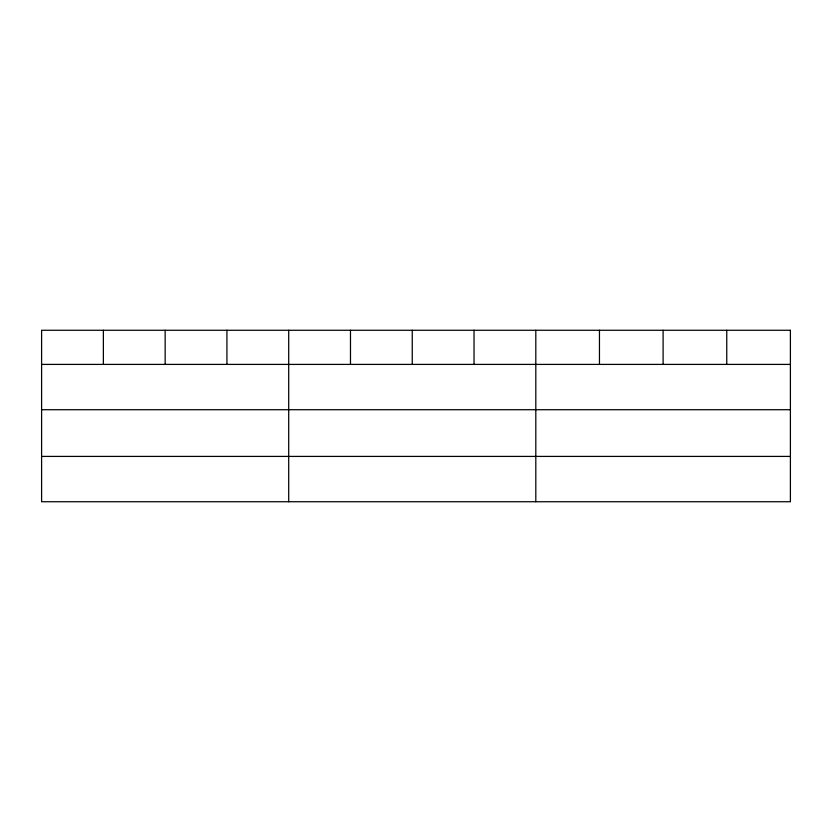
<?xml version="1.0" encoding="UTF-8"?>
<svg xmlns="http://www.w3.org/2000/svg" width="832" height="832" viewBox="0 0 832 832"><rect width="100%" height="100%" fill="white"/><g stroke="black" fill="none" stroke-linecap="round" stroke-linejoin="round"><path stroke-width="1.25" d="M41.6 364.406L790.4 364.406M41.6 409.718L790.4 409.718M41.6 456.414L790.4 456.414M726.752 330.262L726.752 364.406M663.104 330.262L663.104 364.406M599.456 330.262L599.456 364.406M535.808 330.262L535.808 501.738M474.032 330.262L474.032 364.406M412.256 330.262L412.256 364.406M350.48 330.262L350.48 364.406M288.704 330.262L288.704 501.738M226.928 330.262L226.928 364.406M165.152 330.262L165.152 364.406M103.376 330.262L103.376 364.406M790.4 330.262L41.6 330.262L41.6 501.738L790.4 501.738L790.4 330.262"/></g></svg>
